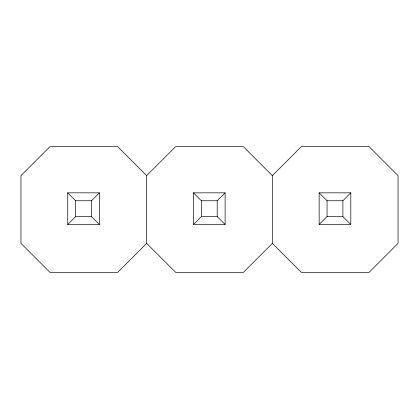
<?xml version="1.0" encoding="UTF-8"?>
<svg xmlns="http://www.w3.org/2000/svg" width="419" height="419" viewBox="0 0 419 419"><rect width="100%" height="100%" fill="white"/><g stroke="black" fill="none" stroke-linecap="round" stroke-linejoin="round"><path stroke-width="0.63" d="M67.742 224.505L75.656 216.586L91.494 216.586L99.413 224.505L67.742 224.505L67.742 192.834L99.413 192.834L99.413 224.505M67.742 192.834L75.656 200.753L91.494 200.753L99.413 192.834M146.65 175.634L117.666 146.65L49.934 146.65L20.95 175.634L20.95 243.366L49.934 272.35L117.666 272.35L146.65 243.366L146.65 175.634L175.634 146.65L243.366 146.65L272.35 175.634L272.35 243.366L301.334 272.35L369.066 272.35L398.05 243.366L398.05 175.634L369.066 146.65L301.334 146.65L272.35 175.634M193.442 224.505L201.356 216.586L217.194 216.586L225.113 224.505L193.442 224.505L193.442 192.834L225.113 192.834L225.113 224.505M193.442 192.834L201.356 200.753L217.194 200.753L225.113 192.834M272.35 243.366L243.366 272.35L175.634 272.35L146.65 243.366M319.142 224.505L327.056 216.586L342.894 216.586L350.813 224.505L319.142 224.505L319.142 192.834L350.813 192.834L350.813 224.505M319.142 192.834L327.056 200.753L342.894 200.753L350.813 192.834M342.894 200.753L342.894 216.586M327.056 200.753L327.056 216.586M217.194 200.753L217.194 216.586M201.356 200.753L201.356 216.586M91.494 200.753L91.494 216.586M75.656 200.753L75.656 216.586"/></g></svg>
